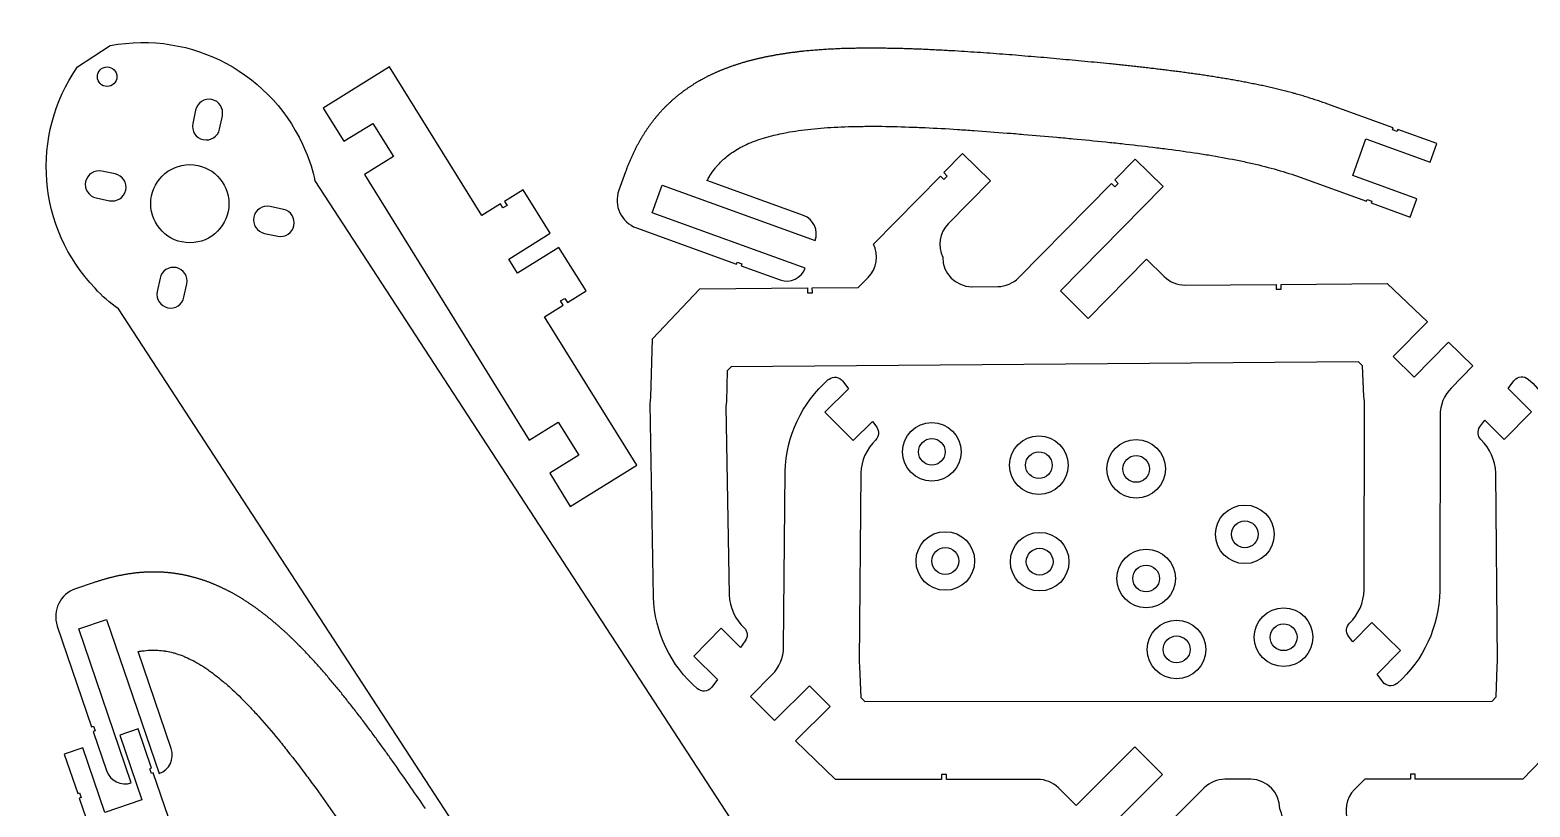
# Model space of a CAD drawing. Header units: millimetres. Extents: x 49 to 509, y -394 to 101.
# Drawn here: x 48.7 to 202.3, y 21.7 to 101.3 of the extents above; entities that cross this region are included whole.
import ezdxf

# ---------------------------------------------------------------- set-up
doc = ezdxf.new("R2010")
doc.units = ezdxf.units.MM
doc.header["$MEASUREMENT"] = 0
doc.layers.add('Layer 1', color=7, linetype='Continuous', lineweight=0)

msp = doc.modelspace()

# ---------------------------------------------------------------- linework, layer by layer
at = {"layer": 'Layer 1', "color": 240, "lineweight": 25, "true_color": 0xed1c24}
for points in [[(181.52, 93.73), (181.39, 93.78), (181.25, 93.82), (181.12, 93.87), (180.99, 93.92), (180.85, 93.96), (180.72, 94.01), (180.59, 94.05), (180.45, 94.1), (180.32, 94.14), (180.18, 94.18), (180.05, 94.23), (179.91, 94.27), (179.78, 94.31), (179.64, 94.36), (179.51, 94.4), (179.37, 94.44), (179.24, 94.48), (179.1, 94.52), (178.97, 94.56), (178.83, 94.6), (178.69, 94.64), (178.56, 94.68), (178.42, 94.72), (178.28, 94.76), (178.15, 94.79), (178.01, 94.83), (177.87, 94.87), (177.73, 94.91), (177.59, 94.94), (177.46, 94.98), (177.32, 95.01), (177.18, 95.05), (177.04, 95.08), (176.9, 95.12), (176.76, 95.15), (176.62, 95.19), (176.48, 95.22), (176.34, 95.26), (176.21, 95.29), (176.07, 95.32), (175.92, 95.35), (175.78, 95.39), (175.64, 95.42), (175.5, 95.45), (175.36, 95.48), (175.22, 95.51), (175.08, 95.55), (174.94, 95.58), (174.8, 95.61), (174.65, 95.64), (174.51, 95.67), (174.37, 95.7), (174.23, 95.73), (174.08, 95.75), (173.94, 95.78), (173.8, 95.81), (173.66, 95.84), (173.51, 95.87), (173.37, 95.9), (173.23, 95.92), (173.08, 95.95), (172.94, 95.98), (172.79, 96.01), (172.65, 96.03), (172.5, 96.06), (172.36, 96.09), (172.21, 96.11), (172.07, 96.14), (171.92, 96.16), (171.78, 96.19), (171.63, 96.21), (171.49, 96.24), (171.34, 96.27), (171.19, 96.29), (171.05, 96.31), (170.9, 96.34), (170.75, 96.36), (170.61, 96.39), (170.46, 96.41), (170.31, 96.43), (170.17, 96.46), (170.02, 96.48), (169.87, 96.5), (169.72, 96.53), (169.57, 96.55), (169.43, 96.57), (169.28, 96.6), (169.13, 96.62), (168.98, 96.64), (168.83, 96.66), (168.68, 96.68), (168.53, 96.71), (168.38, 96.73), (168.23, 96.75), (168.08, 96.77), (167.93, 96.79), (167.78, 96.81), (167.63, 96.83), (167.48, 96.85), (167.33, 96.87), (167.18, 96.9), (167.03, 96.92), (166.88, 96.94), (166.73, 96.96), (166.57, 96.98), (166.42, 97), (166.27, 97.02), (166.12, 97.04), (165.97, 97.06), (165.81, 97.07), (165.66, 97.09), (165.51, 97.11), (165.36, 97.13), (165.2, 97.15), (165.05, 97.17), (164.9, 97.19), (164.74, 97.21), (164.59, 97.23), (164.44, 97.25), (164.28, 97.26), (164.13, 97.28), (163.98, 97.3), (163.82, 97.32), (163.67, 97.34), (163.51, 97.35), (163.36, 97.37), (163.2, 97.39), (163.05, 97.41), (162.89, 97.43), (162.74, 97.44), (162.58, 97.46), (162.43, 97.48), (162.27, 97.5), (162.12, 97.51), (161.96, 97.53), (161.8, 97.55), (161.65, 97.57), (161.49, 97.58), (161.34, 97.6), (161.18, 97.62), (161.02, 97.63), (160.87, 97.65), (160.71, 97.67), (160.55, 97.68), (160.39, 97.7), (160.24, 97.72), (160.08, 97.73), (159.92, 97.75), (159.76, 97.77), (159.61, 97.78), (159.45, 97.8), (159.29, 97.81), (158.97, 97.85), (158.66, 97.88), (158.34, 97.91), (158.02, 97.94), (157.7, 97.97), (157.39, 98), (157.07, 98.03), (156.75, 98.06), (156.43, 98.1), (156.11, 98.13), (155.79, 98.16), (155.47, 98.19), (155.15, 98.22), (154.82, 98.24), (154.5, 98.27), (154.18, 98.3), (153.86, 98.33), (153.54, 98.36), (153.21, 98.39), (152.89, 98.42), (152.57, 98.45), (152.24, 98.47), (151.92, 98.5), (151.6, 98.53), (151.27, 98.56), (150.95, 98.58), (150.62, 98.61), (150.3, 98.64), (149.97, 98.66), (149.65, 98.69), (149.32, 98.72), (149, 98.74), (148.67, 98.77), (148.35, 98.79), (148.02, 98.82), (147.69, 98.84), (147.37, 98.86), (147.04, 98.89), (146.72, 98.91), (146.39, 98.93), (146.07, 98.96), (145.74, 98.98), (145.42, 99), (145.09, 99.02), (144.76, 99.05), (144.44, 99.07), (144.11, 99.09), (143.79, 99.11), (143.46, 99.13), (143.14, 99.15), (142.98, 99.15), (142.81, 99.16), (142.65, 99.17), (142.49, 99.18), (142.33, 99.19), (142.16, 99.2), (142, 99.21), (141.84, 99.22), (141.68, 99.23), (141.52, 99.23), (141.35, 99.24), (141.19, 99.25), (141.03, 99.26), (140.87, 99.26), (140.71, 99.27), (140.55, 99.28), (140.38, 99.29), (140.22, 99.29), (140.06, 99.3), (139.9, 99.31), (139.74, 99.31), (139.58, 99.32), (139.42, 99.33), (139.26, 99.33), (139.1, 99.34), (138.94, 99.34), (138.77, 99.35), (138.61, 99.35), (138.45, 99.36), (138.29, 99.36), (138.13, 99.37), (137.97, 99.37), (137.81, 99.38), (137.65, 99.38), (137.49, 99.39), (137.33, 99.39), (137.17, 99.39), (137.02, 99.4), (136.86, 99.4), (136.7, 99.4), (136.54, 99.4), (136.38, 99.41), (136.22, 99.41), (136.06, 99.41), (135.9, 99.41), (135.74, 99.41), (135.59, 99.42), (135.43, 99.42), (135.27, 99.42), (135.11, 99.42), (134.96, 99.42), (134.8, 99.42), (134.64, 99.42), (134.48, 99.42), (134.33, 99.42), (134.17, 99.42), (134.01, 99.41), (133.86, 99.41), (133.7, 99.41), (133.54, 99.41), (133.39, 99.41), (133.23, 99.4), (133.08, 99.4), (132.92, 99.4), (132.77, 99.39), (132.61, 99.39), (132.46, 99.39), (132.3, 99.38), (132.15, 99.38), (131.99, 99.37), (131.84, 99.37), (131.68, 99.36), (131.53, 99.35), (131.38, 99.35), (131.22, 99.34), (131.07, 99.33), (130.92, 99.33), (130.77, 99.32), (130.61, 99.31), (130.46, 99.3), (130.31, 99.29), (130.16, 99.28), (130.01, 99.27), (129.85, 99.26), (129.7, 99.25), (129.55, 99.24), (129.4, 99.23), (129.25, 99.22), (129.1, 99.21), (128.95, 99.19), (128.8, 99.18), (128.65, 99.17), (128.5, 99.15), (128.36, 99.14), (128.21, 99.13), (128.06, 99.11), (127.91, 99.1), (127.84, 99.09), (127.76, 99.08), (127.69, 99.07), (127.62, 99.06), (127.54, 99.06), (127.47, 99.05), (127.4, 99.04), (127.32, 99.03), (127.25, 99.02), (127.18, 99.01), (127.1, 99), (127.03, 98.99), (126.96, 98.98), (126.88, 98.98), (126.81, 98.97), (126.74, 98.96), (126.66, 98.95), (126.59, 98.94), (126.52, 98.93), (126.45, 98.92), (126.37, 98.91), (126.3, 98.9), (126.23, 98.89), (126.16, 98.88), (126.09, 98.87), (126.01, 98.85), (125.94, 98.84), (125.87, 98.83), (125.8, 98.82), (125.73, 98.81), (125.65, 98.8), (125.58, 98.79), (125.51, 98.78), (125.44, 98.76), (125.37, 98.75), (125.3, 98.74), (125.23, 98.73), (125.16, 98.72), (125.08, 98.7), (125.01, 98.69), (124.94, 98.68), (124.87, 98.67), (124.8, 98.65), (124.73, 98.64), (124.66, 98.63), (124.59, 98.61), (124.52, 98.6), (124.45, 98.59), (124.38, 98.57), (124.31, 98.56), (124.24, 98.54), (124.17, 98.53), (124.1, 98.52), (124.03, 98.5), (123.96, 98.49), (123.89, 98.47), (123.82, 98.46), (123.75, 98.44), (123.68, 98.43), (123.61, 98.41), (123.54, 98.4), (123.47, 98.38), (123.41, 98.36), (123.34, 98.35), (123.27, 98.33), (123.2, 98.32), (123.13, 98.3), (123.06, 98.28), (122.99, 98.27), (122.93, 98.25), (122.86, 98.23), (122.79, 98.22), (122.72, 98.2), (122.65, 98.18), (122.59, 98.16), (122.52, 98.15), (122.45, 98.13), (122.38, 98.11), (122.32, 98.09), (122.25, 98.07), (122.18, 98.06), (122.11, 98.04), (122.05, 98.02), (121.98, 98), (121.91, 97.98), (121.85, 97.96), (121.78, 97.94), (121.71, 97.92), (121.65, 97.9), (121.58, 97.88), (121.51, 97.86), (121.45, 97.84), (121.38, 97.82), (121.32, 97.8), (121.25, 97.78), (121.18, 97.76), (121.12, 97.74), (121.05, 97.72), (120.99, 97.69), (120.92, 97.67), (120.86, 97.65), (120.79, 97.63), (120.73, 97.61), (120.66, 97.58), (120.6, 97.56), (120.53, 97.54), (120.47, 97.52), (120.4, 97.49), (120.34, 97.47), (120.28, 97.45), (120.21, 97.42), (120.15, 97.4), (120.08, 97.37), (120.02, 97.35), (119.96, 97.33), (119.89, 97.3), (119.83, 97.28), (119.77, 97.25), (119.7, 97.23), (119.64, 97.2), (119.58, 97.18), (119.51, 97.15), (119.45, 97.12), (119.39, 97.1), (119.33, 97.07), (119.26, 97.05), (119.2, 97.02), (119.14, 96.99), (119.08, 96.97), (119.02, 96.94), (118.95, 96.91), (118.89, 96.88), (118.83, 96.86), (118.77, 96.83), (118.71, 96.8), (118.65, 96.77), (118.59, 96.74), (118.52, 96.71), (118.46, 96.68), (118.4, 96.66), (118.34, 96.63), (118.28, 96.6), (118.22, 96.57), (118.16, 96.54), (118.1, 96.51), (118.04, 96.48), (117.98, 96.44), (117.92, 96.41), (117.86, 96.38), (117.8, 96.35), (117.74, 96.32), (117.68, 96.29), (117.62, 96.26), (117.57, 96.22), (117.51, 96.19), (117.45, 96.16), (117.39, 96.13), (117.33, 96.09), (117.27, 96.06), (117.21, 96.03), (117.16, 95.99), (117.1, 95.96), (117.04, 95.93), (116.98, 95.89), (116.93, 95.86), (116.87, 95.82), (116.81, 95.79), (116.75, 95.75), (116.7, 95.72), (116.64, 95.68), (116.58, 95.64), (116.53, 95.61), (116.47, 95.57), (116.41, 95.54), (116.36, 95.5), (116.3, 95.46), (116.25, 95.42), (116.19, 95.39), (116.13, 95.35), (116.08, 95.31), (116.02, 95.27), (115.97, 95.23), (115.91, 95.2), (115.86, 95.16), (115.8, 95.12), (115.75, 95.08), (115.69, 95.04), (115.64, 95), (115.59, 94.96), (115.53, 94.92), (115.48, 94.88), (115.42, 94.84), (115.37, 94.79), (115.32, 94.75), (115.26, 94.71), (115.21, 94.67), (115.16, 94.63), (115.1, 94.59), (115.05, 94.54), (115, 94.5), (114.95, 94.46), (114.89, 94.41), (114.84, 94.37), (114.79, 94.33), (114.74, 94.28), (114.69, 94.24), (114.63, 94.19), (114.58, 94.15), (114.53, 94.1), (114.48, 94.06), (114.43, 94.01), (114.38, 93.96), (114.33, 93.92), (114.28, 93.87), (114.23, 93.82), (114.18, 93.78), (114.13, 93.73), (114.08, 93.68), (114.03, 93.63), (113.98, 93.59), (113.93, 93.54), (113.88, 93.49), (113.83, 93.44), (113.78, 93.39), (113.73, 93.34), (113.68, 93.29), (113.64, 93.24), (113.59, 93.19), (113.54, 93.14), (113.49, 93.09), (113.44, 93.04), (113.4, 92.99), (113.35, 92.93), (113.3, 92.88), (113.26, 92.83), (113.21, 92.78), (113.16, 92.72), (113.11, 92.67), (113.07, 92.62), (113.02, 92.56), (112.98, 92.51), (112.93, 92.46), (112.88, 92.4), (112.84, 92.35), (112.79, 92.29), (112.75, 92.23), (112.7, 92.18), (112.66, 92.12), (112.61, 92.07), (112.57, 92.01), (112.52, 91.95), (112.48, 91.89), (112.44, 91.84), (112.39, 91.78), (112.35, 91.72), (112.3, 91.66), (112.26, 91.6), (112.22, 91.54), (112.17, 91.48), (112.13, 91.42), (112.09, 91.36), (112.05, 91.3), (112, 91.24), (111.96, 91.18), (111.92, 91.12), (111.88, 91.06), (111.84, 91), (111.8, 90.93), (111.75, 90.87), (111.71, 90.81), (111.67, 90.75), (111.63, 90.68), (111.59, 90.62), (111.55, 90.55), (111.51, 90.49), (111.47, 90.42), (111.43, 90.36), (111.39, 90.29), (111.35, 90.23), (111.31, 90.16), (111.27, 90.09), (111.24, 90.03), (111.2, 89.96), (111.16, 89.89), (111.12, 89.82), (111.08, 89.76), (111.04, 89.69), (111.01, 89.62), (110.97, 89.55), (110.93, 89.48), (110.89, 89.41), (110.86, 89.34), (110.82, 89.27), (110.78, 89.2), (110.75, 89.13), (110.71, 89.05), (110.68, 88.98), (110.64, 88.91), (110.6, 88.84), (110.57, 88.76), (110.53, 88.69), (110.5, 88.62), (110.46, 88.54), (110.43, 88.47), (110.4, 88.39), (110.36, 88.32), (110.33, 88.24), (110.29, 88.17), (110.26, 88.09), (110.23, 88.01), (110.19, 87.94), (110.16, 87.86), (110.13, 87.78), (110.1, 87.7), (110.06, 87.62), (110.03, 87.55), (110, 87.47), (109.97, 87.39), (109.94, 87.31), (109.9, 87.23), (109.87, 87.15), (109.84, 87.06), (109.81, 86.98), (109.78, 86.9), (109.75, 86.82), (109.72, 86.74)], [(178.8, 86.2), (185.61, 83.74), (185.68, 83.93), (186.15, 83.76), (186.08, 83.57), (190.08, 82.12), (190.76, 84), (184.18, 86.38), (185.54, 90.15), (192.12, 87.76), (192.8, 89.65), (188.81, 91.09), (188.74, 90.9), (188.27, 91.07), (188.34, 91.26), (181.52, 93.73)], [(89.23, 21.55), (89.05, 21.82), (88.86, 22.09), (88.68, 22.36), (88.49, 22.63), (88.31, 22.89), (88.12, 23.16), (87.94, 23.43), (87.75, 23.7), (87.57, 23.97), (87.38, 24.24), (87.19, 24.51), (87.01, 24.77), (86.82, 25.04), (86.63, 25.31), (86.45, 25.57), (86.26, 25.84), (86.07, 26.11), (85.88, 26.37), (85.79, 26.5), (85.69, 26.64), (85.6, 26.77), (85.51, 26.9), (85.41, 27.03), (85.32, 27.17), (85.22, 27.3), (85.13, 27.43), (85.03, 27.56), (84.94, 27.69), (84.84, 27.82), (84.75, 27.96), (84.65, 28.09), (84.56, 28.22), (84.46, 28.35), (84.37, 28.48), (84.27, 28.61), (84.18, 28.74), (84.08, 28.87), (83.98, 29), (83.89, 29.13), (83.79, 29.26), (83.7, 29.39), (83.6, 29.52), (83.51, 29.65), (83.41, 29.78), (83.31, 29.9), (83.22, 30.03), (83.12, 30.16), (83.02, 30.29), (82.93, 30.42), (82.83, 30.55), (82.73, 30.67), (82.64, 30.8), (82.54, 30.93), (82.44, 31.05), (82.35, 31.18), (82.25, 31.31), (82.15, 31.43), (82.06, 31.56), (81.96, 31.69), (81.86, 31.81), (81.76, 31.94), (81.67, 32.06), (81.57, 32.19), (81.47, 32.31), (81.37, 32.43), (81.27, 32.56), (81.18, 32.68), (81.08, 32.81), (80.98, 32.93), (80.88, 33.05), (80.78, 33.17), (80.68, 33.3), (80.59, 33.42), (80.49, 33.54), (80.39, 33.66), (80.29, 33.78), (80.19, 33.9), (80.09, 34.02), (79.99, 34.15), (79.89, 34.26), (79.79, 34.38), (79.69, 34.5), (79.59, 34.62), (79.49, 34.74), (79.39, 34.86), (79.29, 34.98), (79.19, 35.09), (79.09, 35.21), (78.99, 35.33), (78.89, 35.45), (78.79, 35.56), (78.69, 35.68), (78.59, 35.79), (78.48, 35.91), (78.38, 36.02), (78.28, 36.14), (78.18, 36.25), (78.08, 36.36), (77.98, 36.48), (77.87, 36.59), (77.77, 36.7), (77.67, 36.81), (77.57, 36.92), (77.46, 37.03), (77.36, 37.15), (77.26, 37.26), (77.15, 37.36), (77.05, 37.47), (76.95, 37.58), (76.84, 37.69), (76.74, 37.8), (76.64, 37.91), (76.53, 38.01), (76.43, 38.12), (76.32, 38.22), (76.27, 38.28), (76.22, 38.33), (76.17, 38.38), (76.11, 38.44), (76.06, 38.49), (76.01, 38.54), (75.96, 38.59), (75.9, 38.64), (75.85, 38.7), (75.8, 38.75), (75.75, 38.8), (75.69, 38.85), (75.64, 38.9), (75.59, 38.95), (75.53, 39), (75.48, 39.05), (75.43, 39.1), (75.38, 39.16), (75.32, 39.21), (75.27, 39.26), (75.22, 39.31), (75.16, 39.36), (75.11, 39.41), (75.06, 39.46), (75, 39.51), (74.95, 39.56), (74.9, 39.6), (74.84, 39.65), (74.79, 39.7), (74.73, 39.75), (74.68, 39.8), (74.63, 39.85), (74.57, 39.9), (74.52, 39.95), (74.47, 39.99), (74.41, 40.04), (74.36, 40.09), (74.3, 40.14), (74.25, 40.19), (74.2, 40.23), (74.14, 40.28), (74.09, 40.33), (74.03, 40.38), (73.98, 40.42), (73.92, 40.47), (73.87, 40.52), (73.82, 40.56), (73.76, 40.61), (73.71, 40.65), (73.65, 40.7), (73.6, 40.75), (73.54, 40.79), (73.49, 40.84), (73.43, 40.88), (73.38, 40.93), (73.32, 40.97), (73.27, 41.02), (73.21, 41.06), (73.16, 41.11), (73.1, 41.15), (73.05, 41.2), (72.99, 41.24), (72.94, 41.28), (72.88, 41.33), (72.83, 41.37), (72.77, 41.42), (72.71, 41.46), (72.66, 41.5), (72.6, 41.54), (72.55, 41.59), (72.49, 41.63), (72.44, 41.67), (72.38, 41.71), (72.32, 41.76), (72.27, 41.8), (72.21, 41.84), (72.15, 41.88), (72.1, 41.92), (72.04, 41.96), (71.99, 42.01), (71.93, 42.05), (71.87, 42.09), (71.82, 42.13), (71.76, 42.17), (71.7, 42.21), (71.65, 42.25), (71.59, 42.29), (71.53, 42.33), (71.47, 42.37), (71.42, 42.41), (71.36, 42.45), (71.3, 42.48), (71.25, 42.52), (71.19, 42.56), (71.13, 42.6), (71.07, 42.64), (71.02, 42.68), (70.96, 42.71), (70.9, 42.75), (70.84, 42.79), (70.79, 42.83), (70.73, 42.86), (70.67, 42.9), (70.61, 42.94), (70.55, 42.97), (70.5, 43.01), (70.44, 43.05), (70.38, 43.08), (70.32, 43.12), (70.26, 43.15), (70.2, 43.19), (70.15, 43.22), (70.09, 43.26), (70.03, 43.29), (69.97, 43.33), (69.91, 43.36), (69.85, 43.39), (69.79, 43.43), (69.73, 43.46), (69.67, 43.5), (69.61, 43.53), (69.56, 43.56), (69.5, 43.59), (69.44, 43.63), (69.38, 43.66), (69.32, 43.69), (69.26, 43.72), (69.2, 43.76), (69.14, 43.79), (69.08, 43.82), (69.02, 43.85), (68.96, 43.88), (68.9, 43.91), (68.84, 43.94), (68.78, 43.97), (68.72, 44), (68.66, 44.03), (68.6, 44.06), (68.53, 44.09), (68.47, 44.12), (68.41, 44.15), (68.35, 44.18), (68.29, 44.21), (68.23, 44.23), (68.17, 44.26), (68.11, 44.29), (68.05, 44.32), (67.98, 44.34), (67.92, 44.37), (67.86, 44.4), (67.8, 44.43), (67.74, 44.45), (67.68, 44.48), (67.61, 44.5), (67.55, 44.53), (67.49, 44.55), (67.43, 44.58), (67.37, 44.61), (67.3, 44.63), (67.24, 44.65), (67.18, 44.68), (67.12, 44.7), (67.05, 44.73), (66.99, 44.75), (66.93, 44.77), (66.86, 44.8), (66.8, 44.82), (66.74, 44.84), (66.67, 44.86), (66.61, 44.89), (66.55, 44.91), (66.48, 44.93), (66.42, 44.95), (66.36, 44.97), (66.29, 44.99), (66.23, 45.01), (66.16, 45.03), (66.1, 45.05), (66.04, 45.07), (65.97, 45.09), (65.91, 45.11), (65.84, 45.13), (65.78, 45.15), (65.71, 45.17), (65.65, 45.19), (65.58, 45.2), (65.52, 45.22), (65.45, 45.24), (65.39, 45.26), (65.32, 45.27), (65.26, 45.29), (65.19, 45.31), (65.13, 45.32), (65.06, 45.34), (64.99, 45.35), (64.93, 45.37), (64.86, 45.39), (64.8, 45.4), (64.73, 45.41), (64.66, 45.43), (64.6, 45.44), (64.53, 45.46), (64.46, 45.47), (64.4, 45.48), (64.33, 45.5), (64.26, 45.51), (64.2, 45.52), (64.13, 45.53), (64.06, 45.54), (63.99, 45.56), (63.93, 45.57), (63.86, 45.58), (63.79, 45.59), (63.72, 45.6), (63.65, 45.61), (63.59, 45.62), (63.52, 45.63), (63.45, 45.64), (63.38, 45.65), (63.31, 45.65), (63.24, 45.66), (63.18, 45.67), (63.11, 45.68), (63.04, 45.68), (62.97, 45.69), (62.9, 45.7), (62.83, 45.71), (62.76, 45.71), (62.69, 45.72), (62.62, 45.72), (62.55, 45.73), (62.48, 45.73), (62.41, 45.74), (62.34, 45.74), (62.27, 45.75), (62.2, 45.75), (62.13, 45.75), (62.06, 45.76), (61.99, 45.76), (61.92, 45.76), (61.85, 45.76), (61.77, 45.77), (61.7, 45.77), (61.63, 45.77), (61.56, 45.77), (61.49, 45.77), (61.42, 45.77), (61.34, 45.77), (61.27, 45.77), (61.2, 45.77), (61.13, 45.77), (61.06, 45.77), (60.98, 45.76), (60.91, 45.76), (60.84, 45.76), (60.76, 45.76), (60.69, 45.75), (60.62, 45.75), (60.54, 45.75), (60.47, 45.74), (60.4, 45.74), (60.32, 45.73), (60.25, 45.73), (60.18, 45.72), (60.1, 45.72), (60.03, 45.71), (59.95, 45.71), (59.88, 45.7), (59.8, 45.69), (59.73, 45.69), (59.65, 45.68), (59.58, 45.67), (59.5, 45.66), (59.43, 45.65), (59.35, 45.64), (59.28, 45.63), (59.2, 45.62), (59.13, 45.61), (59.05, 45.6), (58.97, 45.59), (58.9, 45.58), (58.82, 45.57), (58.74, 45.56), (58.67, 45.55), (58.59, 45.53), (58.51, 45.52), (58.44, 45.51), (58.36, 45.49), (58.28, 45.48), (58.2, 45.46), (58.12, 45.45), (58.05, 45.43), (57.97, 45.42), (57.89, 45.4), (57.81, 45.39), (57.73, 45.37), (57.65, 45.35), (57.58, 45.34), (57.5, 45.32), (57.42, 45.3), (57.34, 45.28), (57.26, 45.26), (57.18, 45.24), (57.1, 45.22), (57.02, 45.2), (56.94, 45.18), (56.86, 45.16), (56.78, 45.14), (56.7, 45.12), (56.62, 45.1), (56.54, 45.08), (56.46, 45.05), (56.37, 45.03), (56.29, 45.01), (56.21, 44.98), (56.13, 44.96), (56.05, 44.93), (55.97, 44.91), (55.88, 44.88), (55.8, 44.86), (55.72, 44.83), (55.64, 44.8), (55.55, 44.78), (55.47, 44.75), (55.39, 44.72), (55.3, 44.69)], [(63.71, 18.36), (61.36, 25.22), (61.17, 25.15), (61.01, 25.63), (61.2, 25.69), (59.82, 29.71), (57.93, 29.06), (60.2, 22.44), (56.42, 21.14), (54.14, 27.77), (52.25, 27.12), (53.63, 23.1), (53.82, 23.16), (53.98, 22.69), (53.79, 22.62), (56.15, 15.77)]]:
    msp.add_lwpolyline(points, dxfattribs=at)
msp.add_lwpolyline([(103.34, 73.11), (103.08, 73.53), (103.5, 73.79), (103.77, 73.37), (105.68, 74.56), (102.91, 79.02), (98.66, 76.38), (97.77, 77.82), (102.01, 80.46), (99.25, 84.92), (97.33, 83.73), (97.6, 83.31), (97.17, 83.05), (96.91, 83.47), (95, 82.28), (85.56, 97.49), (78.76, 93.27), (80.87, 89.88), (83.84, 91.72), (85.95, 88.32), (82.98, 86.48), (99.85, 59.29), (102.83, 61.13), (104.94, 57.74), (101.96, 55.89), (104.07, 52.49), (110.87, 56.71), (101.43, 71.92)], close=True, dxfattribs=at)
for centre, radius in [((56.64, 96.49), 1), ((65.11, 83.49), 4), ((141.09, 58.08), 3), ((141.09, 58.08), 1.37), ((152.05, 56.71), 3), ((162.01, 56.33), 3), ((152.05, 56.71), 1.37), ((162.01, 56.33), 1.37), ((173.14, 49.63), 3), ((173.14, 49.63), 1.37), ((142.47, 46.9), 3), ((152.13, 46.83), 3), ((142.47, 46.9), 1.38), ((152.13, 46.83), 1.37), ((163.03, 45.11), 3), ((163.03, 45.11), 1.37), ((177.11, 39.09), 3), ((166.15, 37.84), 3), ((177.11, 39.09), 1.37), ((166.15, 37.84), 1.38)]:
    msp.add_circle(centre, radius, dxfattribs=at)
for points, knots in [([(217.51, -88.01), (217.51, -88.01), (248.58, -67.77), (248.58, -67.77), (248.58, -67.77), (248.58, -28.78), (248.58, -28.78), (248.58, -28.44), (248.4, -28.13), (248.12, -27.94), (248.12, -27.94), (218.35, -8.55), (218.35, -8.55), (217.88, -8.25), (217.75, -7.63), (218.05, -7.16), (218.05, -7.16), (270.09, 72.72), (270.09, 72.72), (270.98, 73.32), (271.78, 74.03), (272.5, 74.83), (278.4, 81), (279.15, 90.47), (274.29, 97.5), (274.29, 97.5), (270.94, 99.68), (270.94, 99.68), (262.55, 101.28), (254.2, 96.76), (250.94, 88.87), (250.49, 87.9), (250.17, 86.87), (249.98, 85.82), (249.98, 85.82), (202.07, 12.27), (202.07, 12.27), (201.14, 10.85), (199.57, 9.99), (197.88, 9.99), (197.88, 9.99), (130.01, 9.99), (130.01, 9.99), (128.32, 9.99), (126.75, 10.85), (125.83, 12.27), (125.83, 12.27), (77.91, 85.82), (77.91, 85.82), (77.72, 86.87), (77.4, 87.9), (76.96, 88.87), (73.7, 96.76), (65.34, 101.28), (56.95, 99.68), (56.95, 99.68), (53.6, 97.5), (53.6, 97.5), (48.74, 90.47), (49.5, 81), (55.4, 74.83), (56.11, 74.03), (56.92, 73.32), (57.8, 72.72), (57.8, 72.72), (117.15, -18.39), (117.15, -18.39), (118.21, -20.01), (118.77, -21.91), (118.77, -23.84), (118.77, -23.84), (118.77, -72.17), (118.77, -72.17), (118.77, -74.11), (118.21, -76), (117.15, -77.63), (117.15, -77.63), (57.8, -168.74), (57.8, -168.74), (56.92, -169.34), (56.11, -170.04), (55.4, -170.84), (49.5, -177.01), (48.74, -186.48), (53.6, -193.51), (53.6, -193.51), (56.95, -195.69), (56.95, -195.69), (65.34, -197.29), (73.7, -192.78), (76.96, -184.88), (77.4, -183.91), (77.72, -182.89), (77.91, -181.84), (77.91, -181.84), (125.83, -108.28), (125.83, -108.28), (126.75, -106.86), (128.32, -106.01), (130.01, -106.01), (130.01, -106.01), (197.88, -106.01), (197.88, -106.01), (199.57, -106.01), (201.14, -106.86), (202.07, -108.28), (202.07, -108.28), (249.98, -181.84), (249.98, -181.84), (250.17, -182.89), (250.49, -183.91), (250.94, -184.88), (254.2, -192.78), (262.55, -197.29), (270.94, -195.69), (270.94, -195.69), (274.29, -193.51), (274.29, -193.51), (279.15, -186.48), (278.4, -177.01), (272.5, -170.84), (271.78, -170.04), (270.98, -169.34), (270.09, -168.74), (270.09, -168.74), (217.51, -88.01), (217.51, -88.01)], [0, 0, 0, 0, 1, 1, 1, 2, 2, 2, 3, 3, 3, 4, 4, 4, 5, 5, 5, 6, 6, 6, 7, 7, 7, 8, 8, 8, 9, 9, 9, 10, 10, 10, 11, 11, 11, 12, 12, 12, 13, 13, 13, 14, 14, 14, 15, 15, 15, 16, 16, 16, 17, 17, 17, 18, 18, 18, 19, 19, 19, 20, 20, 20, 21, 21, 21, 22, 22, 22, 23, 23, 23, 24, 24, 24, 25, 25, 25, 26, 26, 26, 27, 27, 27, 28, 28, 28, 29, 29, 29, 30, 30, 30, 31, 31, 31, 32, 32, 32, 33, 33, 33, 34, 34, 34, 35, 35, 35, 36, 36, 36, 37, 37, 37, 38, 38, 38, 39, 39, 39, 40, 40, 40, 41, 41, 41, 42, 42, 42, 42]), ([(68.44, 92.5), (68.44, 92.5), (68.15, 91.13), (68.15, 91.13), (68.15, 91.13), (68.15, 91.13), (68.15, 91.13), (67.99, 90.37), (67.25, 89.89), (66.49, 90.05), (65.73, 90.21), (65.25, 90.95), (65.41, 91.71), (65.41, 91.71), (65.7, 93.08), (65.7, 93.08), (65.86, 93.83), (66.6, 94.32), (67.36, 94.16), (68.11, 94), (68.6, 93.26), (68.44, 92.5)], [0, 0, 0, 0, 1, 1, 1, 2, 2, 2, 3, 3, 3, 4, 4, 4, 5, 5, 5, 6, 6, 6, 7, 7, 7, 7]), ([(118.06, 85.85), (118.09, 85.89), (118.11, 85.93), (118.14, 85.98), (118.21, 86.11), (118.29, 86.24), (118.37, 86.37), (118.52, 86.61), (118.68, 86.84), (118.84, 87.04), (118.92, 87.15), (119, 87.25), (119.08, 87.34), (119.25, 87.54), (119.41, 87.71), (119.59, 87.88), (119.67, 87.96), (119.76, 88.04), (119.85, 88.12), (120.03, 88.28), (120.21, 88.43), (120.41, 88.57), (120.51, 88.65), (120.61, 88.72), (120.71, 88.78), (120.92, 88.92), (121.13, 89.06), (121.36, 89.18), (121.48, 89.25), (121.6, 89.31), (121.72, 89.37), (121.97, 89.49), (122.22, 89.61), (122.5, 89.73), (122.64, 89.78), (122.78, 89.84), (122.92, 89.89), (123.21, 90), (123.52, 90.11), (123.84, 90.21), (124, 90.26), (124.16, 90.3), (124.33, 90.35), (124.84, 90.49), (125.37, 90.61), (125.94, 90.73), (126.32, 90.8), (126.72, 90.87), (127.12, 90.93), (127.94, 91.06), (128.8, 91.15), (129.71, 91.23), (130.16, 91.27), (130.63, 91.3), (131.1, 91.32), (132.05, 91.38), (133.03, 91.4), (134.04, 91.41), (134.55, 91.42), (135.06, 91.42), (135.58, 91.42), (136.62, 91.41), (137.68, 91.38), (138.76, 91.34), (139.3, 91.33), (139.85, 91.3), (140.39, 91.28), (141.49, 91.23), (142.6, 91.17), (143.72, 91.1), (144.28, 91.06), (144.84, 91.02), (145.41, 90.98), (146.53, 90.91), (147.66, 90.82), (148.8, 90.73), (149.36, 90.69), (149.93, 90.64), (150.5, 90.59), (151.63, 90.5), (152.76, 90.4), (153.89, 90.3), (154.45, 90.25), (155.01, 90.19), (155.57, 90.14), (156.68, 90.04), (157.79, 89.93), (158.89, 89.81), (159.44, 89.76), (159.98, 89.7), (160.53, 89.64), (161.61, 89.52), (162.68, 89.4), (163.73, 89.27), (164.25, 89.21), (164.77, 89.14), (165.29, 89.08), (166.32, 88.94), (167.33, 88.8), (168.31, 88.65), (168.81, 88.57), (169.29, 88.5), (169.77, 88.42), (170.73, 88.26), (171.67, 88.08), (172.57, 87.9), (173.03, 87.81), (173.47, 87.71), (173.91, 87.61), (174.79, 87.41), (175.63, 87.19), (176.45, 86.96), (177.26, 86.73), (178.04, 86.48), (178.8, 86.2)], [0, 0, 0, 0, 1, 1, 1, 2, 2, 2, 3, 3, 3, 4, 4, 4, 5, 5, 5, 6, 6, 6, 7, 7, 7, 8, 8, 8, 9, 9, 9, 10, 10, 10, 11, 11, 11, 12, 12, 12, 13, 13, 13, 14, 14, 14, 15, 15, 15, 16, 16, 16, 17, 17, 17, 18, 18, 18, 19, 19, 19, 20, 20, 20, 21, 21, 21, 22, 22, 22, 23, 23, 23, 24, 24, 24, 25, 25, 25, 26, 26, 26, 27, 27, 27, 28, 28, 28, 29, 29, 29, 30, 30, 30, 31, 31, 31, 32, 32, 32, 33, 33, 33, 34, 34, 34, 35, 35, 35, 36, 36, 36, 37, 37, 37, 38, 38, 38, 38]), ([(183.86, 40.52), (183.5, 40.17), (183.46, 39.61), (183.76, 39.21), (183.76, 39.21), (184.2, 38.62), (184.2, 38.62), (184.2, 38.62), (186.15, 40.59), (186.15, 40.59), (186.15, 40.59), (189.07, 37.72), (189.07, 37.72), (189.07, 37.72), (186.69, 35.3), (186.69, 35.3), (186.69, 35.3), (187.28, 34.51), (187.28, 34.51), (187.61, 34.07), (188.24, 33.98), (188.68, 34.31), (188.7, 34.33), (188.72, 34.35), (188.74, 34.37), (191.45, 36.77), (193.03, 40.2), (193.1, 43.83), (193.1, 43.83), (193.13, 61.81), (193.13, 61.81), (193.13, 62.86), (193.54, 63.87), (194.28, 64.61), (194.28, 64.61), (196.5, 66.87), (196.5, 66.87), (196.5, 66.87), (194, 69.32), (194, 69.32), (194, 69.32), (190.46, 65.72), (190.46, 65.72), (190.46, 65.72), (188.32, 67.83), (188.32, 67.83), (188.32, 67.83), (191.83, 71.39), (191.83, 71.39), (191.83, 71.39), (187.7, 75.31), (187.7, 75.31), (187.7, 75.31), (176.85, 75.23), (176.85, 75.23), (176.85, 75.23), (176.85, 74.73), (176.85, 74.73), (176.85, 74.73), (176.35, 74.73), (176.35, 74.73), (176.35, 74.73), (176.35, 75.23), (176.35, 75.23), (176.35, 75.23), (167.01, 75.15), (167.01, 75.15), (166.22, 75.15), (165.45, 75.46), (164.88, 76.02), (164.88, 76.02), (163.06, 77.81), (163.06, 77.81), (163.06, 77.81), (157.1, 71.75), (157.1, 71.75), (157.1, 71.75), (154.25, 74.56), (154.25, 74.56), (154.25, 74.56), (164.77, 85.25), (164.77, 85.25), (164.77, 85.25), (161.92, 88.05), (161.92, 88.05), (161.92, 88.05), (159.82, 85.92), (159.82, 85.92), (159.82, 85.92), (160.18, 85.57), (160.18, 85.57), (160.18, 85.57), (159.82, 85.21), (159.82, 85.21), (159.82, 85.21), (159.47, 85.56), (159.47, 85.56), (159.47, 85.56), (149.96, 75.9), (149.96, 75.9), (149.4, 75.34), (148.64, 75.01), (147.84, 75.01), (147.84, 75.01), (145.22, 74.99), (145.22, 74.99), (145.21, 74.99), (145.2, 74.99), (145.19, 74.99), (143.53, 75), (142.19, 76.35), (142.2, 78), (141.64, 79.14), (141.87, 80.51), (142.76, 81.42), (142.76, 81.42), (147.09, 85.82), (147.09, 85.82), (147.09, 85.82), (144.24, 88.62), (144.24, 88.62), (144.24, 88.62), (142.31, 86.67), (142.31, 86.67), (142.31, 86.67), (142.67, 86.31), (142.67, 86.31), (142.67, 86.31), (142.32, 85.96), (142.32, 85.96), (142.32, 85.96), (141.96, 86.31), (141.96, 86.31), (141.96, 86.31), (135.12, 79.36), (135.12, 79.36), (135.68, 78.22), (135.45, 76.85), (134.56, 75.94), (134.56, 75.94), (133.53, 74.9), (133.53, 74.9), (133.53, 74.9), (128.85, 74.86), (128.85, 74.86), (128.85, 74.86), (128.86, 74.36), (128.86, 74.36), (128.86, 74.36), (128.36, 74.36), (128.36, 74.36), (128.36, 74.36), (128.35, 74.86), (128.35, 74.86), (128.35, 74.86), (117.34, 74.77), (117.34, 74.77), (117.34, 74.77), (112.47, 69.65), (112.47, 69.65), (112.47, 69.65), (112.31, 63.67), (112.31, 63.67), (112.31, 63.67), (112.25, 63), (112.25, 63), (112.25, 63), (112.58, 43.21), (112.58, 43.21), (112.71, 39.59), (114.34, 36.18), (117.09, 33.82), (117.51, 33.45), (118.14, 33.5), (118.5, 33.92), (118.52, 33.94), (118.54, 33.96), (118.55, 33.99), (118.55, 33.99), (119.13, 34.78), (119.13, 34.78), (119.13, 34.78), (116.71, 37.16), (116.71, 37.16), (116.71, 37.16), (119.52, 40.01), (119.52, 40.01), (119.52, 40.01), (121.5, 38.05), (121.5, 38.05), (121.5, 38.05), (121.99, 38.73), (121.99, 38.73), (122.29, 39.13), (122.24, 39.7), (121.88, 40.04), (120.94, 40.93), (120.39, 42.14), (120.33, 43.43), (120.33, 43.43), (120.01, 62.74), (120.01, 62.74), (120.01, 62.74), (120.05, 63.24), (120.05, 63.24), (120.05, 63.24), (120.13, 66.36), (120.13, 66.36), (120.13, 66.36), (120.55, 66.8), (120.55, 66.8), (120.55, 66.8), (184.78, 67.29), (184.78, 67.29), (184.78, 67.29), (185.2, 66.89), (185.2, 66.89), (185.2, 66.89), (185.33, 63.74), (185.33, 63.74), (185.33, 63.74), (185.38, 63.24), (185.38, 63.24), (185.38, 63.24), (185.35, 43.93), (185.35, 43.93), (185.31, 42.64), (184.78, 41.42), (183.86, 40.52)], [0, 0, 0, 0, 1, 1, 1, 2, 2, 2, 3, 3, 3, 4, 4, 4, 5, 5, 5, 6, 6, 6, 7, 7, 7, 8, 8, 8, 9, 9, 9, 10, 10, 10, 11, 11, 11, 12, 12, 12, 13, 13, 13, 14, 14, 14, 15, 15, 15, 16, 16, 16, 17, 17, 17, 18, 18, 18, 19, 19, 19, 20, 20, 20, 21, 21, 21, 22, 22, 22, 23, 23, 23, 24, 24, 24, 25, 25, 25, 26, 26, 26, 27, 27, 27, 28, 28, 28, 29, 29, 29, 30, 30, 30, 31, 31, 31, 32, 32, 32, 33, 33, 33, 34, 34, 34, 35, 35, 35, 36, 36, 36, 37, 37, 37, 38, 38, 38, 39, 39, 39, 40, 40, 40, 41, 41, 41, 42, 42, 42, 43, 43, 43, 44, 44, 44, 45, 45, 45, 46, 46, 46, 47, 47, 47, 48, 48, 48, 49, 49, 49, 50, 50, 50, 51, 51, 51, 52, 52, 52, 53, 53, 53, 54, 54, 54, 55, 55, 55, 56, 56, 56, 57, 57, 57, 58, 58, 58, 59, 59, 59, 60, 60, 60, 61, 61, 61, 62, 62, 62, 63, 63, 63, 64, 64, 64, 65, 65, 65, 66, 66, 66, 67, 67, 67, 68, 68, 68, 69, 69, 69, 70, 70, 70, 71, 71, 71, 72, 72, 72, 73, 73, 73, 74, 74, 74, 75, 75, 75, 76, 76, 76, 76]), ([(57.47, 86.54), (58.23, 86.38), (58.71, 85.63), (58.55, 84.88), (58.39, 84.12), (57.65, 83.64), (56.89, 83.8), (56.89, 83.8), (55.52, 84.09), (55.52, 84.09), (55.52, 84.09), (55.52, 84.09), (55.52, 84.09), (54.76, 84.25), (54.28, 84.99), (54.44, 85.75), (54.6, 86.5), (55.34, 86.99), (56.1, 86.83), (56.1, 86.83), (57.47, 86.54), (57.47, 86.54)], [0, 0, 0, 0, 1, 1, 1, 2, 2, 2, 3, 3, 3, 4, 4, 4, 5, 5, 5, 6, 6, 6, 7, 7, 7, 7]), ([(109.72, 86.74), (109.72, 86.74), (109.04, 84.86), (109.04, 84.86), (108.48, 83.3), (109.28, 81.58), (110.84, 81.01), (110.84, 81.01), (121.09, 77.31), (121.09, 77.31), (121.09, 77.31), (121.16, 77.49), (121.16, 77.49), (121.16, 77.49), (121.63, 77.32), (121.63, 77.32), (121.63, 77.32), (121.56, 77.14), (121.56, 77.14), (121.56, 77.14), (125.56, 75.69), (125.56, 75.69), (126.6, 75.31), (127.74, 75.85), (128.12, 76.89), (128.12, 76.89), (112.46, 82.55), (112.46, 82.55), (112.46, 82.55), (113.48, 85.38), (113.48, 85.38), (113.48, 85.38), (129.14, 79.71), (129.14, 79.71), (129.52, 80.75), (128.98, 81.9), (127.94, 82.27), (127.94, 82.27), (118.06, 85.85), (118.06, 85.85)], [0, 0, 0, 0, 1, 1, 1, 2, 2, 2, 3, 3, 3, 4, 4, 4, 5, 5, 5, 6, 6, 6, 7, 7, 7, 8, 8, 8, 9, 9, 9, 10, 10, 10, 11, 11, 11, 12, 12, 12, 13, 13, 13, 13]), ([(74.11, 80.16), (74.11, 80.16), (72.74, 80.45), (72.74, 80.45), (71.99, 80.61), (71.5, 81.35), (71.66, 82.11), (71.82, 82.87), (72.56, 83.35), (73.32, 83.19), (73.32, 83.19), (74.69, 82.9), (74.69, 82.9), (75.45, 82.74), (75.93, 82), (75.77, 81.24), (75.61, 80.49), (74.87, 80), (74.11, 80.16)], [0, 0, 0, 0, 1, 1, 1, 2, 2, 2, 3, 3, 3, 4, 4, 4, 5, 5, 5, 6, 6, 6, 6]), ([(62.06, 75.86), (62.22, 76.61), (62.97, 77.1), (63.72, 76.94), (64.48, 76.78), (64.96, 76.04), (64.8, 75.28), (64.8, 75.28), (64.51, 73.91), (64.51, 73.91), (64.35, 73.15), (63.61, 72.67), (62.85, 72.83), (62.1, 72.99), (61.61, 73.73), (61.77, 74.49), (61.77, 74.49), (62.06, 75.86), (62.06, 75.86)], [0, 0, 0, 0, 1, 1, 1, 2, 2, 2, 3, 3, 3, 4, 4, 4, 5, 5, 5, 6, 6, 6, 6]), ([(135.33, 59.29), (135.69, 59.64), (135.73, 60.2), (135.44, 60.6), (135.44, 60.6), (135, 61.19), (135, 61.19), (135, 61.19), (133.04, 59.23), (133.04, 59.23), (133.04, 59.23), (130.14, 62.13), (130.14, 62.13), (130.14, 62.13), (132.54, 64.53), (132.54, 64.53), (132.54, 64.53), (131.96, 65.32), (131.96, 65.32), (131.63, 65.76), (131, 65.86), (130.56, 65.53), (130.53, 65.51), (130.51, 65.49), (130.49, 65.48), (127.77, 63.09), (126.16, 59.67), (126.06, 56.05), (126.06, 56.05), (125.91, 38.06), (125.91, 38.06), (125.9, 37.01), (125.48, 36.01), (124.74, 35.27), (124.74, 35.27), (122.51, 33.03), (122.51, 33.03), (122.51, 33.03), (124.98, 30.56), (124.98, 30.56), (124.98, 30.56), (128.55, 34.13), (128.55, 34.13), (128.55, 34.13), (130.68, 32.01), (130.68, 32.01), (130.68, 32.01), (127.14, 28.48), (127.14, 28.48), (127.14, 28.48), (131.24, 24.52), (131.24, 24.52), (131.24, 24.52), (142.09, 24.53), (142.09, 24.53), (142.09, 24.53), (142.09, 25.03), (142.09, 25.03), (142.09, 25.03), (142.59, 25.03), (142.59, 25.03), (142.59, 25.03), (142.59, 24.53), (142.59, 24.53), (142.59, 24.53), (151.93, 24.53), (151.93, 24.53), (152.73, 24.53), (153.49, 24.22), (154.05, 23.66), (154.05, 23.66), (155.86, 21.85), (155.86, 21.85), (155.86, 21.85), (161.87, 27.87), (161.87, 27.87), (161.87, 27.87), (164.7, 25.04), (164.7, 25.04), (164.7, 25.04), (154.1, 14.43), (154.1, 14.43), (154.1, 14.43), (156.93, 11.6), (156.93, 11.6), (156.93, 11.6), (159.05, 13.72), (159.05, 13.72), (159.05, 13.72), (158.69, 14.08), (158.69, 14.08), (158.69, 14.08), (159.05, 14.43), (159.05, 14.43), (159.05, 14.43), (159.4, 14.08), (159.4, 14.08), (159.4, 14.08), (168.98, 23.67), (168.98, 23.67), (169.54, 24.23), (170.3, 24.54), (171.1, 24.54), (171.1, 24.54), (173.72, 24.55), (173.72, 24.55), (173.73, 24.55), (173.74, 24.55), (173.76, 24.55), (175.41, 24.53), (176.74, 23.17), (176.72, 21.51), (177.27, 20.36), (177.04, 19), (176.14, 18.1), (176.14, 18.1), (171.78, 13.73), (171.78, 13.73), (171.78, 13.73), (174.61, 10.9), (174.61, 10.9), (174.61, 10.9), (176.55, 12.85), (176.55, 12.85), (176.55, 12.85), (176.2, 13.2), (176.2, 13.2), (176.2, 13.2), (176.55, 13.56), (176.55, 13.56), (176.55, 13.56), (176.9, 13.2), (176.9, 13.2), (176.9, 13.2), (183.79, 20.1), (183.79, 20.1), (183.24, 21.25), (183.48, 22.61), (184.38, 23.51), (184.38, 23.51), (185.41, 24.55), (185.41, 24.55), (185.41, 24.55), (190.09, 24.56), (190.09, 24.56), (190.09, 24.56), (190.09, 25.06), (190.09, 25.06), (190.09, 25.06), (190.59, 25.06), (190.59, 25.06), (190.59, 25.06), (190.59, 24.56), (190.59, 24.56), (190.59, 24.56), (201.61, 24.56), (201.61, 24.56), (201.61, 24.56), (206.51, 29.65), (206.51, 29.65), (206.51, 29.65), (206.72, 35.63), (206.72, 35.63), (206.72, 35.63), (206.78, 36.3), (206.78, 36.3), (206.78, 36.3), (206.59, 56.09), (206.59, 56.09), (206.49, 59.71), (204.88, 63.13), (202.15, 65.52), (201.73, 65.88), (201.1, 65.84), (200.74, 65.42), (200.72, 65.4), (200.7, 65.38), (200.68, 65.36), (200.68, 65.36), (200.1, 64.57), (200.1, 64.57), (200.1, 64.57), (202.5, 62.17), (202.5, 62.17), (202.5, 62.17), (199.68, 59.34), (199.68, 59.34), (199.68, 59.34), (197.7, 61.31), (197.7, 61.31), (197.7, 61.31), (197.21, 60.64), (197.21, 60.64), (196.91, 60.23), (196.96, 59.67), (197.32, 59.33), (198.24, 58.43), (198.79, 57.21), (198.84, 55.93), (198.84, 55.93), (199.02, 36.61), (199.02, 36.61), (199.02, 36.61), (198.98, 36.11), (198.98, 36.11), (198.98, 36.11), (198.87, 32.99), (198.87, 32.99), (198.87, 32.99), (198.46, 32.56), (198.46, 32.56), (198.46, 32.56), (134.22, 32.52), (134.22, 32.52), (134.22, 32.52), (133.81, 32.93), (133.81, 32.93), (133.81, 32.93), (133.69, 36.08), (133.69, 36.08), (133.69, 36.08), (133.65, 36.58), (133.65, 36.58), (133.65, 36.58), (133.81, 55.89), (133.81, 55.89), (133.86, 57.18), (134.4, 58.39), (135.33, 59.29)], [0, 0, 0, 0, 1, 1, 1, 2, 2, 2, 3, 3, 3, 4, 4, 4, 5, 5, 5, 6, 6, 6, 7, 7, 7, 8, 8, 8, 9, 9, 9, 10, 10, 10, 11, 11, 11, 12, 12, 12, 13, 13, 13, 14, 14, 14, 15, 15, 15, 16, 16, 16, 17, 17, 17, 18, 18, 18, 19, 19, 19, 20, 20, 20, 21, 21, 21, 22, 22, 22, 23, 23, 23, 24, 24, 24, 25, 25, 25, 26, 26, 26, 27, 27, 27, 28, 28, 28, 29, 29, 29, 30, 30, 30, 31, 31, 31, 32, 32, 32, 33, 33, 33, 34, 34, 34, 35, 35, 35, 36, 36, 36, 37, 37, 37, 38, 38, 38, 39, 39, 39, 40, 40, 40, 41, 41, 41, 42, 42, 42, 43, 43, 43, 44, 44, 44, 45, 45, 45, 46, 46, 46, 47, 47, 47, 48, 48, 48, 49, 49, 49, 50, 50, 50, 51, 51, 51, 52, 52, 52, 53, 53, 53, 54, 54, 54, 55, 55, 55, 56, 56, 56, 57, 57, 57, 58, 58, 58, 59, 59, 59, 60, 60, 60, 61, 61, 61, 62, 62, 62, 63, 63, 63, 64, 64, 64, 65, 65, 65, 66, 66, 66, 67, 67, 67, 68, 68, 68, 69, 69, 69, 70, 70, 70, 71, 71, 71, 72, 72, 72, 73, 73, 73, 74, 74, 74, 75, 75, 75, 76, 76, 76, 76]), ([(55.3, 44.69), (55.3, 44.69), (53.41, 44.05), (53.41, 44.05), (51.84, 43.52), (51, 41.81), (51.54, 40.24), (51.54, 40.24), (55.05, 29.92), (55.05, 29.92), (55.05, 29.92), (55.24, 29.99), (55.24, 29.99), (55.24, 29.99), (55.4, 29.51), (55.4, 29.51), (55.4, 29.51), (55.21, 29.45), (55.21, 29.45), (55.21, 29.45), (56.59, 25.43), (56.59, 25.43), (56.94, 24.38), (58.08, 23.82), (59.12, 24.18), (59.12, 24.18), (53.75, 39.94), (53.75, 39.94), (53.75, 39.94), (56.59, 40.91), (56.59, 40.91), (56.59, 40.91), (61.96, 25.15), (61.96, 25.15), (63.01, 25.5), (63.57, 26.64), (63.21, 27.68), (63.21, 27.68), (59.82, 37.63), (59.82, 37.63)], [0, 0, 0, 0, 1, 1, 1, 2, 2, 2, 3, 3, 3, 4, 4, 4, 5, 5, 5, 6, 6, 6, 7, 7, 7, 8, 8, 8, 9, 9, 9, 10, 10, 10, 11, 11, 11, 12, 12, 12, 13, 13, 13, 13]), ([(59.82, 37.63), (59.87, 37.64), (59.92, 37.65), (59.97, 37.65), (60.13, 37.68), (60.28, 37.7), (60.42, 37.71), (60.71, 37.75), (60.99, 37.76), (61.25, 37.77), (61.38, 37.77), (61.51, 37.77), (61.63, 37.77), (61.88, 37.76), (62.13, 37.74), (62.37, 37.71), (62.48, 37.7), (62.6, 37.68), (62.72, 37.66), (62.95, 37.62), (63.19, 37.57), (63.42, 37.5), (63.54, 37.47), (63.66, 37.44), (63.77, 37.4), (64.01, 37.32), (64.25, 37.24), (64.49, 37.14), (64.62, 37.09), (64.74, 37.03), (64.86, 36.98), (65.11, 36.86), (65.37, 36.73), (65.63, 36.59), (65.76, 36.52), (65.89, 36.45), (66.02, 36.37), (66.29, 36.21), (66.56, 36.03), (66.84, 35.85), (66.98, 35.75), (67.12, 35.65), (67.26, 35.55), (67.68, 35.24), (68.12, 34.9), (68.56, 34.53), (68.86, 34.28), (69.16, 34.01), (69.46, 33.73), (70.07, 33.18), (70.68, 32.56), (71.31, 31.9), (71.62, 31.57), (71.94, 31.23), (72.25, 30.88), (72.88, 30.17), (73.52, 29.42), (74.16, 28.64), (74.48, 28.25), (74.8, 27.85), (75.12, 27.44), (75.77, 26.62), (76.41, 25.78), (77.06, 24.91), (77.38, 24.48), (77.7, 24.04), (78.03, 23.6), (78.67, 22.71), (79.32, 21.8), (79.96, 20.88), (80.29, 20.43), (80.61, 19.96), (80.93, 19.5), (81.57, 18.57), (82.22, 17.64), (82.85, 16.69), (83.17, 16.22), (83.49, 15.75), (83.81, 15.28), (84.44, 14.34), (85.07, 13.39), (85.7, 12.45), (86.01, 11.98), (86.32, 11.51), (86.63, 11.04), (87.24, 10.1), (87.85, 9.17), (88.45, 8.24), (88.75, 7.78), (89.04, 7.32), (89.34, 6.86), (89.92, 5.94), (90.49, 5.03), (91.05, 4.13), (91.33, 3.68), (91.6, 3.23), (91.87, 2.79), (92.41, 1.9), (92.93, 1.03), (93.43, 0.16), (93.68, -0.27), (93.92, -0.7), (94.16, -1.12), (94.64, -1.97), (95.09, -2.81), (95.51, -3.63), (95.72, -4.04), (95.92, -4.45), (96.12, -4.86), (96.51, -5.67), (96.87, -6.46), (97.2, -7.24), (97.53, -8.02), (97.82, -8.79), (98.08, -9.55)], [0, 0, 0, 0, 1, 1, 1, 2, 2, 2, 3, 3, 3, 4, 4, 4, 5, 5, 5, 6, 6, 6, 7, 7, 7, 8, 8, 8, 9, 9, 9, 10, 10, 10, 11, 11, 11, 12, 12, 12, 13, 13, 13, 14, 14, 14, 15, 15, 15, 16, 16, 16, 17, 17, 17, 18, 18, 18, 19, 19, 19, 20, 20, 20, 21, 21, 21, 22, 22, 22, 23, 23, 23, 24, 24, 24, 25, 25, 25, 26, 26, 26, 27, 27, 27, 28, 28, 28, 29, 29, 29, 30, 30, 30, 31, 31, 31, 32, 32, 32, 33, 33, 33, 34, 34, 34, 35, 35, 35, 36, 36, 36, 37, 37, 37, 38, 38, 38, 38])]:
    msp.add_open_spline(points, degree=3, knots=knots, dxfattribs=at)

doc.saveas('drawing.dxf')
